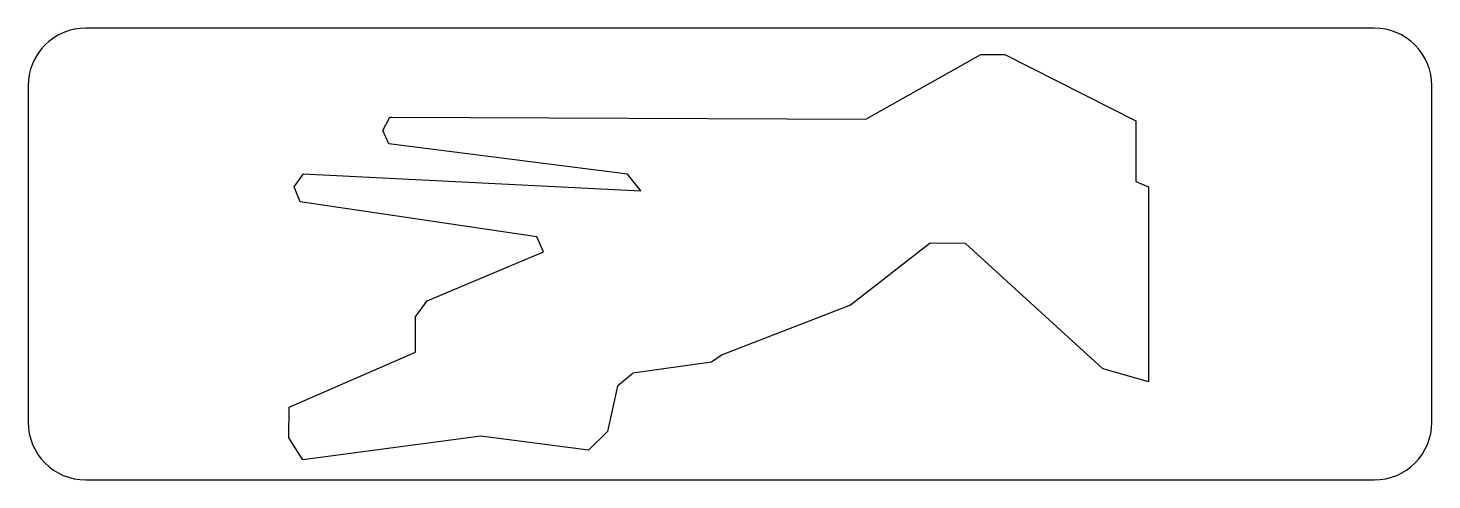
# Model space of a CAD drawing. Header units: millimetres. Extents: x -360 to 5, y -113 to 4.
import ezdxf

# ---------------------------------------------------------------- set-up
doc = ezdxf.new("R2010")
doc.units = ezdxf.units.MM
doc.layers.get('0').update_dxf_attribs({"linetype": 'CONTINUOUS'})

msp = doc.modelspace()

# ---------------------------------------------------------------- linework, layer by layer
msp.add_lwpolyline([(-10.19, -112.76, 0.414174), (4.81, -97.76), (4.81, -10.51, 0.414256), (-10.19, 4.49), (-345.09, 4.49, 0.414235), (-360.09, -10.51), (-360.09, -97.76, 0.414205), (-345.09, -112.76)], format="xyb", close=True)
msp.add_lwpolyline([(-125.61, -51.36), (-146.3, -67.41), (-179.67, -80.31), (-182.42, -82.21), (-202.86, -85.08), (-203.27, -85.44), (-206.92, -88.47), (-209.48, -100.19), (-214.38, -105.04), (-242.42, -101.45), (-288.7, -107.54), (-292.3, -101.81), (-292.25, -93.89), (-259.36, -79.6), (-259.36, -70.43), (-256.33, -66.26), (-226.08, -53.56), (-227.84, -49.72), (-289.38, -40.62), (-290.94, -36.66), (-288.49, -33.32), (-285.16, -33.53), (-200.84, -37.7), (-204.32, -33.45), (-266.29, -25.5), (-267.85, -22.06), (-266.08, -18.62), (-265.61, -18.62), (-142.32, -19.14), (-112.42, -2.36), (-106.17, -2.36), (-72.13, -19.56), (-72.13, -35.29), (-68.85, -36.66), (-68.85, -87.27), (-80.63, -83.93), (-80.79, -83.83), (-116.44, -51.41)], close=True)

doc.saveas('drawing.dxf')
